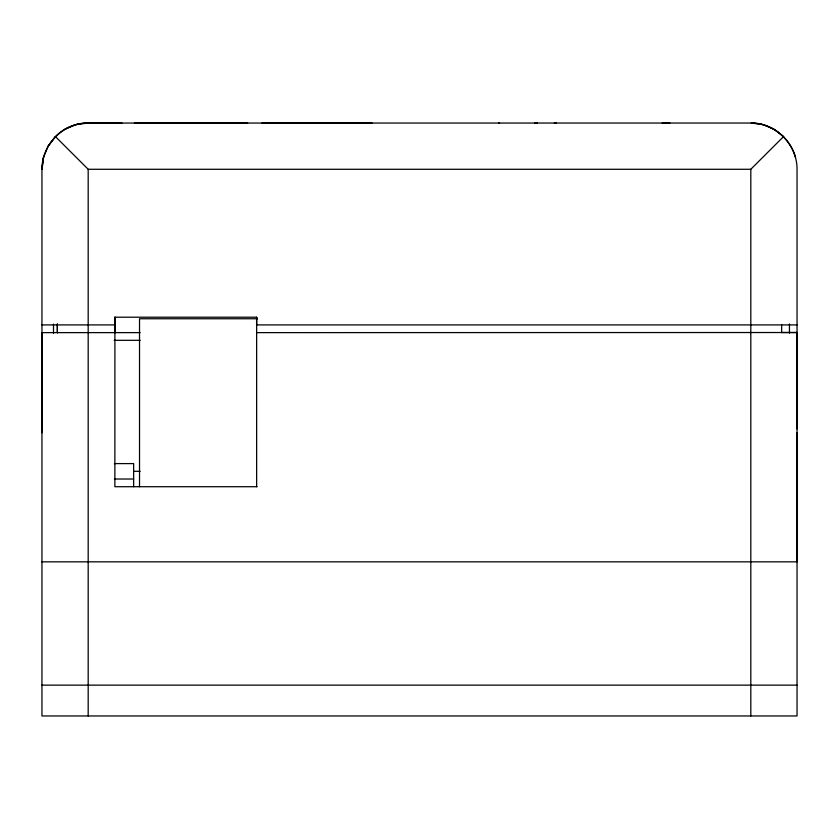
<?xml version="1.0" encoding="UTF-8"?>
<svg xmlns="http://www.w3.org/2000/svg" width="839" height="839" viewBox="0 0 839 839"><rect width="100%" height="100%" fill="white"/><g stroke="black" fill="none" stroke-linecap="round" stroke-linejoin="round"><path stroke-width="1.26" d="M57.356 324.913L57.398 332.674M114.912 332.622L114.912 317.205L114.87 486.714L257.08 486.714M256.64 486.714L256.65 317.173L256.65 319.785M256.65 332.632L797.05 332.517L797.04 561.836L41.95 561.836M41.95 432.788L41.95 332.622L140.144 332.622M797.04 428.928L797.04 169.279C797.207 144.675 775.918 122.861 751.199 123.039L87.791 123.05C63.093 122.861 41.793 144.707 41.95 169.279L41.95 715.961L797.04 715.961L797.04 432.735M43.534 157.25L41.95 169.279L43.513 157.312L48.138 146.08L55.384 136.537L88.179 169.279L88.179 715.961M114.503 319.837L115.048 317.331M48.096 146.164L55.405 136.579A45.568 45.568 0 0 1 87.791 123.039L122.085 123.197M750.811 715.961L750.811 169.279L783.616 136.516M64.865 129.237L75.93 124.623L87.791 123.05L96.957 123.197M781.644 332.517L797.05 332.517M536.719 123.06L537.38 123.06L534.8 123.06M134.418 123.134L247.673 123.144M261.936 123.113L372.107 123.113M554.327 123.092L556.299 123.092M662.16 123.081L669.9 123.081M88.179 169.279L750.811 169.279M257.08 318.747L139.526 318.747L139.526 486.714M41.95 324.913L114.838 324.913L114.838 317.205L256.608 317.205L256.608 324.913L797.04 324.913M114.156 340.319L140.228 340.319M114.377 463.6L133.642 463.6L133.642 486.714M133.642 471.308L140.186 471.308M114.377 479.017L133.642 479.017M41.95 685.138L797.04 685.138M783.616 136.589L774.124 129.237L763.06 124.602L751.199 123.039C771.555 123.165 790.16 137.711 795.477 157.312M781.633 324.787L781.644 332.601M789.457 323.959L789.457 333.073M57.356 323.707L57.356 332.821M53.507 324.106L53.507 333.282M499.509 123.06L498.859 123.06L499.509 123.06"/></g></svg>
